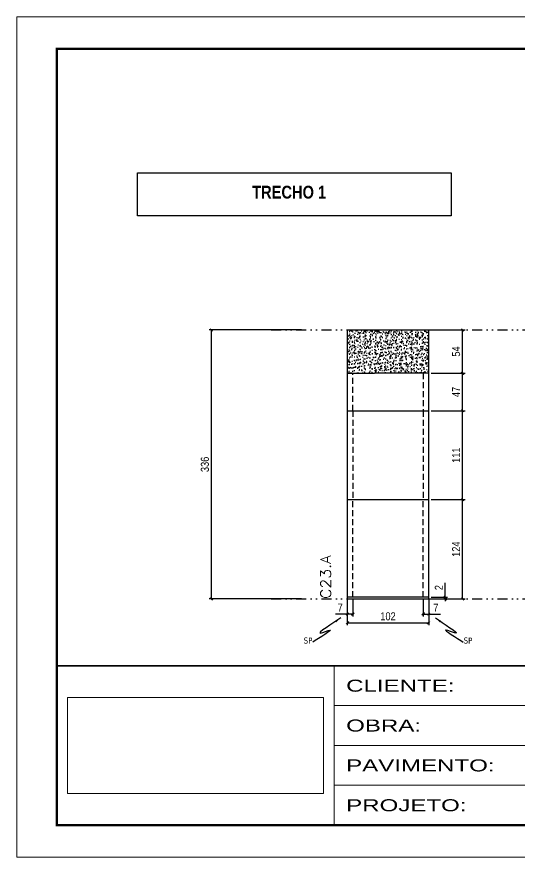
# Model space of a CAD drawing. Extents: x 71 to 6311, y -2991 to 2643.
# Drawn here: x 3241 to 3870, y -1841 to -791 of the extents above; entities that cross this region are included whole.
import ezdxf
from ezdxf.enums import TextEntityAlignment as Align

# ---------------------------------------------------------------- set-up
doc = ezdxf.new("R2010")
doc.units = 0
for name, pattern in [('CONTINUO', [0]), ('DIVIDE2', [0.625, 0.25, -0.125, 0, -0.125, 0, -0.125]), ('HIDDEN', [0.375, 0.25, -0.125])]:
    doc.linetypes.add(name, pattern=pattern)
for name, color, linetype in [('COTA', 241, 'Continuous'), ('NOMENCLATURA', 7, 'Continuous'), ('Nível', 160, 'Continuous'), ('Painéis', 200, 'Continuous'), ('SARR_2.2x7', 40, 'Continuous'), ('TEXTO', 3, 'Continuous')]:
    doc.layers.add(name, color=color, linetype=linetype)
doc.layers.add('Folhas', color=255, linetype='Continuous', lineweight=9)
doc.layers.add('Texto Seção', color=7, linetype='Continuous', lineweight=15)
doc.styles.add('COTA TECNICA', font='techl___.ttf', dxfattribs={"height": 10})
doc.styles.add('REGUA-120', font='ROMANS.shx', dxfattribs={"height": 15})
doc.styles.add('ROMANC', font='techb___.ttf', dxfattribs={"height": 2.5})
doc.styles.get("Standard").update_dxf_attribs({"font": 'arial.ttf'})
doc.styles.add('Tecnologia', font='')
doc.styles.get('Tecnologia').set_extended_font_data('Forgotten Futurist')
doc.dimstyles.new('PAINEL-NOVA', dxfattribs={"dimtxt": 10, "dimasz": 3, "dimexe": 3, "dimexo": 3, "dimgap": 3, "dimtad": 1, "dimdec": 1, "dimzin": 12, "dimdsep": 46, "dimtxsty": 'COTA TECNICA', "dimblk1": 'OBLIQUE', "dimblk2": 'OBLIQUE', "dimsah": 1, "dimcen": 0.9, "dimclrd": 4, "dimclre": 4, "dimclrt": 240, "dimadec": 1, "dimazin": 3, "dimtfac": 1, "dimtdec": 1, "dimtix": 1, "dimtmove": 0, "dimatfit": 3, "dimfxl": 1, "dimtolj": 1, "dimtzin": 12, "dimarcsym": 0})
doc.dimstyles.get("Standard").update_dxf_attribs({"dimtxt": 0.18, "dimasz": 0.18, "dimexe": 0.18, "dimexo": 0.0625, "dimgap": 0.09, "dimtad": 0, "dimtih": 1, "dimtoh": 1, "dimdec": 4, "dimzin": 0, "dimdsep": 46, "dimtxsty": 'Standard', "dimcen": 0.09, "dimadec": 0, "dimazin": 0, "dimtfac": 1, "dimtdec": 4, "dimtofl": 0, "dimtmove": 0, "dimatfit": 3, "dimfxl": 1, "dimtolj": 1, "dimtzin": 0, "dimarcsym": 0})
picture_1 = doc.add_image_def('image1.jpg', size_in_pixel=(1600, 599))

# ---------------------------------------------------------------- blocks, each defined once
blk = doc.blocks.new('9999999999')
at = {"color": 30, "linetype": 'CONTINUO'}
for p, q in [((396.9, 40), (396.9, 239.2)), ((396.9, 189.4), (1455.5, 189.4)), ((396.9, 139.6), (1455.5, 139.6)), ((396.9, 89.8), (1330.4, 89.8))]:
    blk.add_line(p, q, dxfattribs=at)
at = {"color": 30, "linetype": 'CONTINUO', "const_width": 2}
blk.add_lwpolyline([(1455.5, 97), (1455.5, 239.2), (50, 239.2), (50, 40), (1396.2, 40)], dxfattribs=at)
at = {"layer": 'Folhas'}
blk.add_lwpolyline([(0, 0), (1485, 0), (1485, 1050), (0, 1050)], close=True, dxfattribs=at)
at = {"layer": 'Folhas', "color": 30, "const_width": 3}
blk.add_lwpolyline([(1396.2, 1010), (50, 1010), (50, 40), (1396.2, 40)], dxfattribs=at)
at = {"layer": 'TEXTO', "color": 7, "style": 'Tecnologia', "width": 1.5}
for s, p in [('CLIENTE:', (411.9, 214.3)), ('OBRA:', (411.9, 164.5)), ('PAVIMENTO:', (411.9, 114.7)), ('PROJETO:', (411.9, 64.9))]:
    blk.add_text(s, height=15, dxfattribs=at).set_placement(p, align=Align.MIDDLE_LEFT)
image = blk.add_image(picture_1, insert=(63.5, 79.7), size_in_units=(320, 119.8))
image.dxf.flags = 7
blk = doc.blocks.new('_Oblique')
at = {"color": 0, "linetype": 'ByBlock', "lineweight": -2}
blk.add_line((-0.5, -0.5), (0.5, 0.5), dxfattribs=at)
blk = doc.blocks.new('*D272')
at = {"layer": 'COTA', "color": 4, "linetype": 'Continuous', "lineweight": -2, "ltscale": 30, "transparency": 16777216}
for p, q in [((3597.5, -1182.7), (3481.9, -1182.7)), ((3484.9, -1518.7), (3484.9, -1182.7)), ((3597.5, -1518.7), (3481.9, -1518.7))]:
    blk.add_line(p, q, dxfattribs=at)
at = {"layer": 'Defpoints', "color": 0, "linetype": 'Continuous', "ltscale": 30, "transparency": 16777216}
for p in [(3484.9, -1182.7), (3600.5, -1182.7), (3600.5, -1518.7)]:
    blk.add_point(p, dxfattribs=at)
at = {"layer": 'COTA', "color": 4, "linetype": 'Continuous', "lineweight": -2, "ltscale": 30, "transparency": 16777216, "xscale": 3, "yscale": 3, "zscale": 3}
for p, rotation in [((3484.9, -1182.7), 90), ((3484.9, -1518.7), 270)]:
    blk.add_blockref('_Oblique', p, dxfattribs=dict(at, rotation=rotation))
at = {"layer": 'COTA', "color": 240, "linetype": 'Continuous', "ltscale": 30, "transparency": 16777216, "insert": (3476.7, -1350.7), "char_height": 10, "attachment_point": 5, "rotation": 90, "style": 'COTA TECNICA'}
blk.add_mtext('\\A1;336', dxfattribs=at)
blk = doc.blocks.new('*D277')
at = {"layer": 'COTA', "color": 4, "linetype": 'Continuous', "lineweight": -2, "ltscale": 30, "transparency": 16777216}
for p, q in [((3777.2, -1516.7), (3777.2, -1498.6)), ((3759.7, -1516.7), (3780.2, -1516.7)), ((3759.7, -1518.7), (3780.2, -1518.7)), ((3777.2, -1518.7), (3777.2, -1516.7)), ((3777.2, -1518.7), (3777.2, -1521.7))]:
    blk.add_line(p, q, dxfattribs=at)
at = {"layer": 'Defpoints', "color": 0, "linetype": 'Continuous', "ltscale": 30, "transparency": 16777216}
for p in [(3756.7, -1516.7), (3756.7, -1518.7), (3777.2, -1516.7)]:
    blk.add_point(p, dxfattribs=at)
at = {"layer": 'COTA', "color": 4, "linetype": 'Continuous', "lineweight": -2, "ltscale": 30, "transparency": 16777216, "xscale": 3, "yscale": 3, "zscale": 3}
for p, rotation in [((3777.2, -1516.7), 270), ((3777.2, -1518.7), 90)]:
    blk.add_blockref('_Oblique', p, dxfattribs=dict(at, rotation=rotation))
at = {"layer": 'COTA', "color": 240, "linetype": 'Continuous', "ltscale": 30, "transparency": 16777216, "insert": (3769.2, -1504.7), "char_height": 10, "attachment_point": 5, "rotation": 90, "style": 'COTA TECNICA'}
blk.add_mtext('\\A1;2', dxfattribs=at)
blk = doc.blocks.new('*D278')
at = {"layer": 'COTA', "color": 4, "linetype": 'Continuous', "lineweight": -2, "ltscale": 30, "transparency": 16777216}
for p, q in [((3759.7, -1283.7), (3802, -1283.7)), ((3799, -1394.7), (3799, -1283.7)), ((3759.7, -1394.7), (3802, -1394.7))]:
    blk.add_line(p, q, dxfattribs=at)
at = {"layer": 'Defpoints', "color": 0, "linetype": 'Continuous', "ltscale": 30, "transparency": 16777216}
for p in [(3756.7, -1283.7), (3799, -1283.7), (3756.7, -1394.7)]:
    blk.add_point(p, dxfattribs=at)
at = {"layer": 'COTA', "color": 4, "linetype": 'Continuous', "lineweight": -2, "ltscale": 30, "transparency": 16777216, "xscale": 3, "yscale": 3, "zscale": 3}
for p, rotation in [((3799, -1283.7), 90), ((3799, -1394.7), 270)]:
    blk.add_blockref('_Oblique', p, dxfattribs=dict(at, rotation=rotation))
at = {"layer": 'COTA', "color": 240, "linetype": 'Continuous', "ltscale": 30, "transparency": 16777216, "insert": (3790.9, -1339.2), "char_height": 10, "attachment_point": 5, "rotation": 90, "style": 'COTA TECNICA'}
blk.add_mtext('\\A1;111', dxfattribs=at)
blk = doc.blocks.new('*D279')
at = {"layer": 'COTA', "color": 4, "linetype": 'Continuous', "lineweight": -2, "ltscale": 30, "transparency": 16777216}
for p, q in [((3759.7, -1236.7), (3802, -1236.7)), ((3799, -1283.7), (3799, -1236.7)), ((3759.7, -1283.7), (3802, -1283.7))]:
    blk.add_line(p, q, dxfattribs=at)
at = {"layer": 'Defpoints', "color": 0, "linetype": 'Continuous', "ltscale": 30, "transparency": 16777216}
for p in [(3756.7, -1236.7), (3799, -1236.7), (3756.7, -1283.7)]:
    blk.add_point(p, dxfattribs=at)
at = {"layer": 'COTA', "color": 4, "linetype": 'Continuous', "lineweight": -2, "ltscale": 30, "transparency": 16777216, "xscale": 3, "yscale": 3, "zscale": 3}
for p, rotation in [((3799, -1236.7), 90), ((3799, -1283.7), 270)]:
    blk.add_blockref('_Oblique', p, dxfattribs=dict(at, rotation=rotation))
at = {"layer": 'COTA', "color": 240, "linetype": 'Continuous', "ltscale": 30, "transparency": 16777216, "insert": (3790.9, -1260.2), "char_height": 10, "attachment_point": 5, "rotation": 90, "style": 'COTA TECNICA'}
blk.add_mtext('\\A1;47', dxfattribs=at)
blk = doc.blocks.new('*D280')
at = {"layer": 'COTA', "color": 4, "linetype": 'Continuous', "lineweight": -2, "ltscale": 30, "transparency": 16777216}
for p, q in [((3759.7, -1182.7), (3802, -1182.7)), ((3799, -1236.7), (3799, -1182.7)), ((3759.7, -1236.7), (3802, -1236.7))]:
    blk.add_line(p, q, dxfattribs=at)
at = {"layer": 'Defpoints', "color": 0, "linetype": 'Continuous', "ltscale": 30, "transparency": 16777216}
for p in [(3756.7, -1182.7), (3799, -1182.7), (3756.7, -1236.7)]:
    blk.add_point(p, dxfattribs=at)
at = {"layer": 'COTA', "color": 4, "linetype": 'Continuous', "lineweight": -2, "ltscale": 30, "transparency": 16777216, "xscale": 3, "yscale": 3, "zscale": 3}
for p, rotation in [((3799, -1182.7), 90), ((3799, -1236.7), 270)]:
    blk.add_blockref('_Oblique', p, dxfattribs=dict(at, rotation=rotation))
at = {"layer": 'COTA', "color": 240, "linetype": 'Continuous', "ltscale": 30, "transparency": 16777216, "insert": (3790.9, -1209.7), "char_height": 10, "attachment_point": 5, "rotation": 90, "style": 'COTA TECNICA'}
blk.add_mtext('\\A1;54', dxfattribs=at)
blk = doc.blocks.new('*D281')
at = {"layer": 'COTA', "color": 4, "linetype": 'Continuous', "lineweight": -2, "ltscale": 30, "transparency": 16777216}
for p, q in [((3759.7, -1394.7), (3802, -1394.7)), ((3799, -1518.7), (3799, -1394.7)), ((3759.7, -1518.7), (3802, -1518.7))]:
    blk.add_line(p, q, dxfattribs=at)
at = {"layer": 'Defpoints', "color": 0, "linetype": 'Continuous', "ltscale": 30, "transparency": 16777216}
for p in [(3756.7, -1394.7), (3799, -1394.7), (3756.7, -1518.7)]:
    blk.add_point(p, dxfattribs=at)
at = {"layer": 'COTA', "color": 4, "linetype": 'Continuous', "lineweight": -2, "ltscale": 30, "transparency": 16777216, "xscale": 3, "yscale": 3, "zscale": 3}
for p, rotation in [((3799, -1394.7), 90), ((3799, -1518.7), 270)]:
    blk.add_blockref('_Oblique', p, dxfattribs=dict(at, rotation=rotation))
at = {"layer": 'COTA', "color": 240, "linetype": 'Continuous', "ltscale": 30, "transparency": 16777216, "insert": (3790.9, -1456.7), "char_height": 10, "attachment_point": 5, "rotation": 90, "style": 'COTA TECNICA'}
blk.add_mtext('\\A1;124', dxfattribs=at)
blk = doc.blocks.new('*D282')
at = {"layer": 'COTA', "color": 4, "linetype": 'Continuous', "lineweight": -2, "ltscale": 30, "transparency": 16777216}
for p, q in [((3654.7, -1521.7), (3654.7, -1551.7)), ((3756.7, -1521.7), (3756.7, -1551.7)), ((3654.7, -1548.7), (3756.7, -1548.7))]:
    blk.add_line(p, q, dxfattribs=at)
at = {"layer": 'Defpoints', "color": 0, "linetype": 'Continuous', "ltscale": 30, "transparency": 16777216}
for p in [(3654.7, -1518.7), (3756.7, -1518.7), (3756.7, -1548.7)]:
    blk.add_point(p, dxfattribs=at)
at = {"layer": 'COTA', "color": 4, "linetype": 'Continuous', "lineweight": -2, "ltscale": 30, "transparency": 16777216, "xscale": 3, "yscale": 3, "zscale": 3, "rotation": 180}
blk.add_blockref('_Oblique', (3654.7, -1548.7), dxfattribs=at)
at = {"layer": 'COTA', "color": 4, "linetype": 'Continuous', "lineweight": -2, "ltscale": 30, "transparency": 16777216, "xscale": 3, "yscale": 3, "zscale": 3}
blk.add_blockref('_Oblique', (3756.7, -1548.7), dxfattribs=at)
at = {"layer": 'COTA', "color": 240, "linetype": 'Continuous', "ltscale": 30, "transparency": 16777216, "insert": (3705.7, -1540.6), "char_height": 10, "attachment_point": 5, "style": 'COTA TECNICA'}
blk.add_mtext('\\A1;102', dxfattribs=at)
blk = doc.blocks.new('*D149')
at = {"layer": 'COTA', "color": 4, "linetype": 'ByBlock', "lineweight": -2, "transparency": 16777216}
for p, q in [((4967.6, 7361.8), (4967.6, 7339.8)), ((4974.6, 7361.8), (4974.6, 7339.8)), ((4967.6, 7342.8), (4952.9, 7342.8)), ((4974.6, 7342.8), (4967.6, 7342.8))]:
    blk.add_line(p, q, dxfattribs=at)
at = {"layer": 'Defpoints', "color": 0, "linetype": 'ByBlock', "transparency": 16777216}
for p in [(4967.6, 7364.8), (4974.6, 7364.8), (4967.6, 7342.8)]:
    blk.add_point(p, dxfattribs=at)
at = {"layer": 'COTA', "color": 4, "linetype": 'ByBlock', "lineweight": -2, "transparency": 16777216, "xscale": 3, "yscale": 3, "zscale": 3, "rotation": 180}
blk.add_blockref('_Oblique', (4967.6, 7342.8), dxfattribs=at)
at = {"layer": 'COTA', "color": 4, "linetype": 'ByBlock', "lineweight": -2, "transparency": 16777216, "xscale": 3, "yscale": 3, "zscale": 3}
blk.add_blockref('_Oblique', (4974.6, 7342.8), dxfattribs=at)
at = {"layer": 'COTA', "color": 240, "linetype": 'ByBlock', "transparency": 16777216, "insert": (4958.8, 7350.9), "char_height": 10, "attachment_point": 5, "style": 'COTA TECNICA'}
blk.add_mtext('\\A1;7', dxfattribs=at)
blk = doc.blocks.new('*D151')
at = {"layer": 'COTA', "color": 4, "linetype": 'ByBlock', "lineweight": -2, "transparency": 16777216}
for p, q in [((131596, 29930.8), (131596, 29908.7)), ((131603, 29930.7), (131603, 29908.7)), ((131596, 29911.7), (131603, 29911.7)), ((131603, 29911.7), (131617.8, 29911.7))]:
    blk.add_line(p, q, dxfattribs=at)
at = {"layer": 'Defpoints', "color": 0, "linetype": 'ByBlock', "transparency": 16777216}
for p in [(131596, 29933.8), (131603, 29933.7), (131603, 29911.7)]:
    blk.add_point(p, dxfattribs=at)
at = {"layer": 'COTA', "color": 4, "linetype": 'ByBlock', "lineweight": -2, "transparency": 16777216, "xscale": 3, "yscale": 3, "zscale": 3, "rotation": 180}
blk.add_blockref('_Oblique', (131596, 29911.7), dxfattribs=at)
at = {"layer": 'COTA', "color": 4, "linetype": 'ByBlock', "lineweight": -2, "transparency": 16777216, "xscale": 3, "yscale": 3, "zscale": 3}
blk.add_blockref('_Oblique', (131603, 29911.7), dxfattribs=at)
at = {"layer": 'COTA', "color": 240, "linetype": 'ByBlock', "transparency": 16777216, "insert": (131611.9, 29919.7), "char_height": 10, "attachment_point": 5, "style": 'COTA TECNICA'}
blk.add_mtext('\\A1;7', dxfattribs=at)
blk = doc.blocks.new('SLIPTEE')
at = {"layer": 'TEXTO', "color": 0, "insert": (-49.02, -55.13), "char_height": 7.5, "attachment_point": 5}
blk.add_mtext('\\fTahoma|b0|i0|c0|p34;\\C4;SP', dxfattribs=at)
at = {"layer": 'COTA', "linetype": 'ByBlock'}
dim = blk.add_linear_dim(base=(0, -22.02), p1=(7, 0), p2=(0, 0), dimstyle='PAINEL-NOVA', override={"dimarcsym": 1}, dxfattribs=at)
dim.commit()
dim.dimension.update_dxf_attribs({"geometry": '*D149', "text_midpoint": (-8.87, -13.94), "insert": (-4967.62, -7364.82)})
at = {"layer": 'COTA', "path_type": 1}
blk.add_leader([(-8.21, -26.55), (-33.31, -45.71), (-21.61, -42.03), (-43.08, -57.3)], dimstyle='Standard', override={"dimasz": 8}, dxfattribs=at)
blk = doc.blocks.new('sliptD')
at = {"layer": 'TEXTO', "color": 0, "insert": (49.02, -55.13), "char_height": 7.5, "attachment_point": 5}
blk.add_mtext('\\fTahoma|b0|i0|c0|p34;\\C4;SP', dxfattribs=at)
at = {"layer": 'COTA', "linetype": 'ByBlock'}
dim = blk.add_linear_dim(base=(0, -22.02), p1=(-7, 0.07), p2=(0, 0), dimstyle='PAINEL-NOVA', override={"dimarcsym": 1}, dxfattribs=at)
dim.commit()
dim.dimension.update_dxf_attribs({"geometry": '*D151', "text_midpoint": (8.87, -13.94), "insert": (-131603.05, -29933.68)})
at = {"layer": 'COTA', "path_type": 1}
blk.add_leader([(8.21, -26.55), (33.31, -45.71), (21.61, -42.03), (43.08, -57.3)], dimstyle='Standard', override={"dimasz": 8}, dxfattribs=at)
blk = doc.blocks.new('SLIPTDD')
at = {"layer": 'COTA', "linetype": 'ByBlock'}
blk.add_blockref('sliptD', (0, 0), dxfattribs=at)

msp = doc.modelspace()

# ---------------------------------------------------------------- hatches: boundary and pattern name
at = {"layer": 'COTA', "linetype": 'Continuous', "ltscale": 30}
h = msp.add_hatch(dxfattribs=at)
h.set_pattern_fill('AR-CONC', color=256, scale=0.05, angle=1)
h.set_pattern_definition([(51, (-291.43, -14760.209), (9.121755, -0.637855), [0.9525, -10.4775]), (356, (-291.43, -14760.209), (-1.928623, 9.520633), [0.762, -8.382029]), (101.451445, (-290.67, -14760.262), (7.193132, 8.882778), [0.8095004, -8.904512]), (47.1842, (-291.474, -14757.67), (13.588575, -1.865247), [1.42875, -15.71625]), (97.63556, (-290.342, -14757.825), (11.65249, 12.576586), [1.214251, -13.35678]), (352.18415, (-291.474, -14757.67), (11.65249, 12.576586), [1.142998, -12.572987]), (22, (-290.193, -14758.282), (7.6688037, -4.9801793), [0.9525, -10.4775]), (327, (-290.193, -14758.282), (2.9289046, 9.2619254), [0.762, -8.382]), (72.451445, (-289.554, -14758.697), (10.597708, 4.281746), [0.8095004, -8.904497]), (38.5, (-291.43, -14760.209), (0.0806222, 4.2298032), [0, -8.2804, 0, -8.509, 0, -8.41375]), (8.5, (-291.43, -14760.209), (3.2530547, 5.066574), [0, -4.8514, 0, -8.0899, 0, -3.20675]), (328.5, (-294.2615, -14760.2585), (6.7834962, -0.1680745), [0, -3.175, 0, -9.906, 0, -13.1445]), (318.5, (-295.5313, -14760.2807), (7.3831434, 1.4003915), [0, -4.1275, 0, -6.5786, 0, -9.3345])])
h.paths.add_polyline_path([(3756.719, -1182.71), (3654.719, -1182.71), (3654.719, -1236.71), (3688.719, -1236.71), (3756.719, -1236.71)])
h.paths.add_polyline_path([(3683.964, -1217.713), (3663.38, -1217.713)], flags=16)

# ---------------------------------------------------------------- linework, layer by layer
for q in [(3654.719, -1236.71), (3756.719, -1182.71)]:
    msp.add_line((3654.719, -1182.71), q, dxfattribs=at)
at = {"layer": 'COTA'}
msp.add_lwpolyline([(3392.275, -986.588), (3784.591, -986.588), (3784.591, -1040.248), (3392.275, -1040.248)], close=True, dxfattribs=at)
at = {"layer": 'COTA', "linetype": 'Continuous', "ltscale": 30}
msp.add_lwpolyline([(3756.719, -1236.71), (3756.719, -1236.71), (3756.719, -1182.71)], dxfattribs=at)
at = {"layer": 'Nível', "color": 4, "linetype": 'DIVIDE2', "ltscale": 50}
for p, q in [((3559.548, -1182.71), (4696.927, -1182.71)), ((3559.548, -1518.71), (4696.927, -1518.71))]:
    msp.add_line(p, q, dxfattribs=at)
at = {"layer": 'Painéis', "linetype": 'Continuous', "ltscale": 30}
msp.add_line((3654.719, -1236.71), (3654.719, -1518.71), dxfattribs=at)
for points in [[(3654.719, -1236.71), (3688.719, -1236.71)], [(3654.719, -1236.71), (3688.719, -1236.71)], [(3756.719, -1236.71), (3688.719, -1236.71)], [(3756.719, -1518.71), (3756.719, -1236.71)], [(3654.719, -1283.71), (3756.719, -1283.71)], [(3654.719, -1394.71), (3756.719, -1394.71)], [(3756.719, -1516.71), (3654.719, -1516.71)], [(3654.719, -1518.71), (3756.719, -1518.71)]]:
    msp.add_lwpolyline(points, dxfattribs=at)
at = {"layer": 'SARR_2.2x7', "linetype": 'HIDDEN', "ltscale": 30}
for p, q in [((3661.719, -1283.71), (3661.719, -1236.71)), ((3749.719, -1236.71), (3749.719, -1283.71)), ((3661.719, -1283.71), (3661.719, -1394.71)), ((3749.719, -1283.71), (3749.719, -1394.71)), ((3661.719, -1516.71), (3661.719, -1394.71)), ((3749.719, -1516.71), (3749.719, -1394.71))]:
    msp.add_line(p, q, dxfattribs=at)

# ---------------------------------------------------------------- block references
at = {"layer": 'COTA', "linetype": 'Continuous', "ltscale": 30}
for name, p in [('SLIPTEE', (3654.719, -1515.71)), ('SLIPTDD', (3756.719, -1515.71))]:
    msp.add_blockref(name, p, dxfattribs=at)
at = {"layer": 'Folhas'}
msp.add_blockref('9999999999', (3241.471, -1841.496), dxfattribs=at)

# ---------------------------------------------------------------- texts
at = {"layer": 'NOMENCLATURA', "color": 2, "insert": (3582.094, -1002.594), "char_height": 16, "attachment_point": 2, "style": 'ROMANC'}
msp.add_mtext_dynamic_manual_height_columns('TRECHO 1', width=449.07607, gutter_width=1, heights=[0], dxfattribs=at)
at = {"layer": 'Texto Seção', "style": 'REGUA-120', "width": 1.1}
msp.add_text('C23.A', height=13, rotation=90, dxfattribs=at).set_placement((3634.302, -1518.71))

# ---------------------------------------------------------------- dimensions: what is measured, and where the dimension line sits
at = {"layer": 'COTA', "linetype": 'Continuous', "ltscale": 30}
for base, p1, p2, picture, middle in [((3484.914, -1182.71), (3600.45, -1518.71), (3600.45, -1182.71), '*D272', (3476.694, -1350.71)), ((3798.986, -1182.71), (3756.719, -1236.71), (3756.719, -1182.71), '*D280', (3790.876, -1209.71)), ((3798.986, -1236.71), (3756.719, -1283.71), (3756.719, -1236.71), '*D279', (3790.912, -1260.21)), ((3798.986, -1283.71), (3756.719, -1394.71), (3756.719, -1283.71), '*D278', (3790.927, -1339.21)), ((3798.986, -1394.71), (3756.719, -1518.71), (3756.719, -1394.71), '*D281', (3790.912, -1456.71))]:
    dim = msp.add_linear_dim(base=base, p1=p1, p2=p2, angle=90, dimstyle='PAINEL-NOVA', dxfattribs=at)
    dim.commit()
    dim.dimension.update_dxf_attribs({"geometry": picture, "text_midpoint": middle})
dim = msp.add_linear_dim(base=(3777.242, -1516.71), p1=(3756.719, -1518.71), p2=(3756.719, -1516.71), angle=90, dimstyle='PAINEL-NOVA', dxfattribs=at)
dim.commit()
dim.dimension.update_dxf_attribs({"geometry": '*D277', "text_midpoint": (3777.242, -1504.654), "dimtype": 160})
dim = msp.add_linear_dim(base=(3756.719, -1548.71), p1=(3654.719, -1518.71), p2=(3756.719, -1518.71), dimstyle='PAINEL-NOVA', dxfattribs=at)
dim.commit()
dim.dimension.update_dxf_attribs({"geometry": '*D282', "text_midpoint": (3705.719, -1540.608)})

doc.saveas('drawing.dxf')
